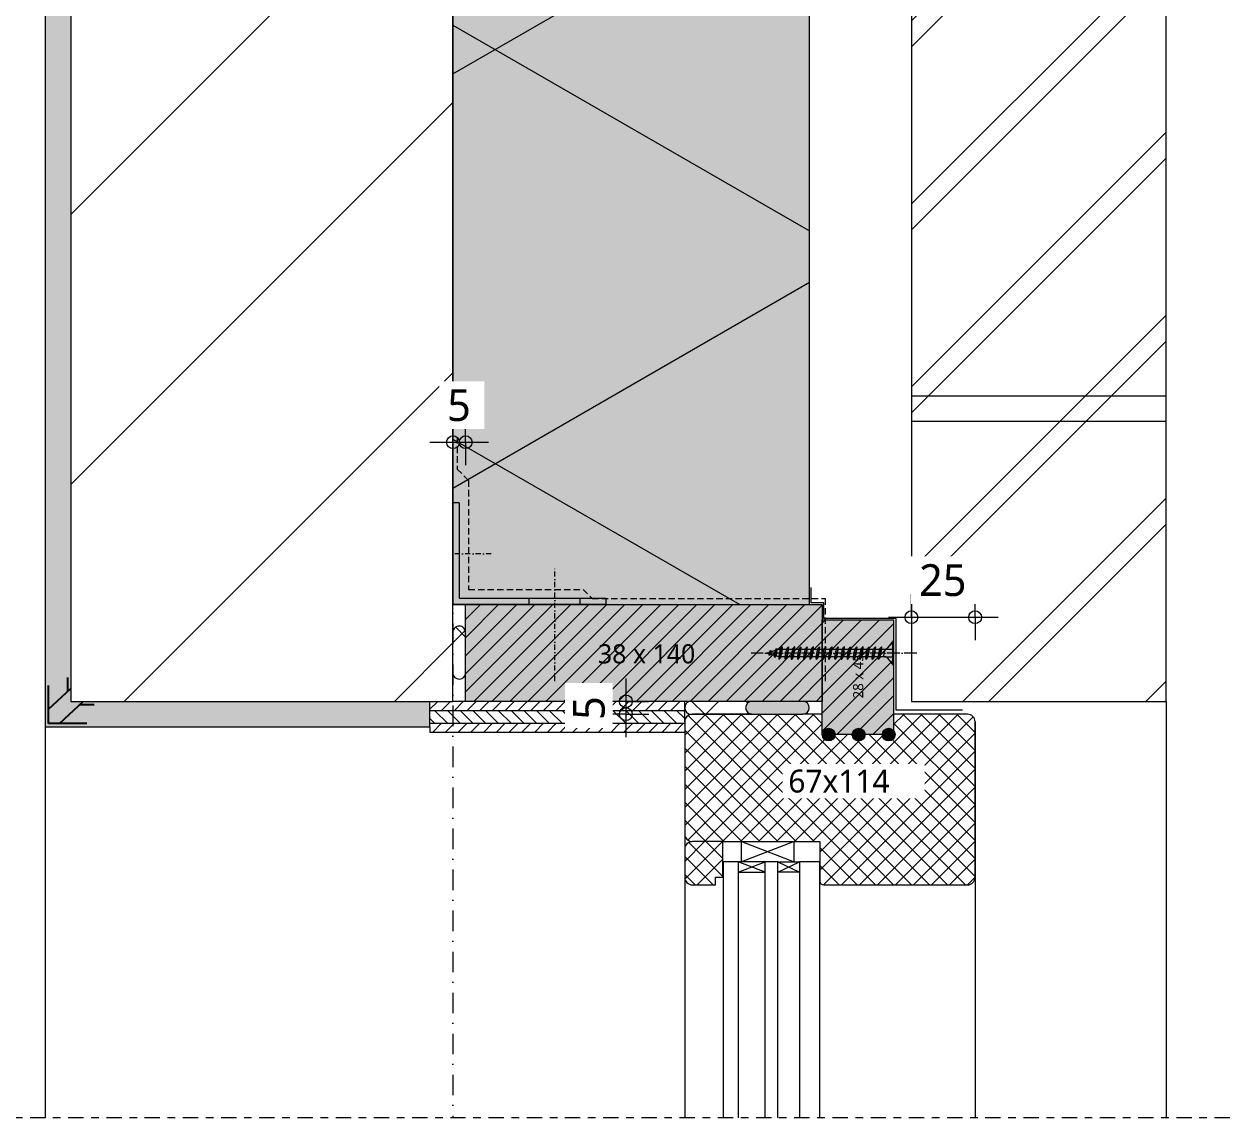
# Model space of a CAD drawing. Header units: millimetres. Extents: x -435 to 27166, y -19117 to 26500.
# Drawn here: x 2490.3 to 2963.7, y 8730.1 to 9159.5 of the extents above; entities that cross this region are included whole.
import ezdxf

# ---------------------------------------------------------------- set-up
doc = ezdxf.new("R2010")
doc.units = ezdxf.units.MM
for name, pattern in [('MV_center', [15, 6, -3, 3, -3]), ('MV_hartlijn_staal', [6.6, 5, -0.8, 0, -0.8]), ('MV_hidden', [3.75, 2.5, -1.25]), ('MV_stramien', [16, 8, -4, 0, -4]), ('Streep-stip _ detail', [4, 2, -1, 0, -1])]:
    doc.linetypes.add(name, pattern=pattern)
for name, color, linetype, lineweight in [('A-ANNO-DIMS', 211, 'Continuous', 13), ('A-ANNO-DIMS-5', 211, 'Continuous', 13), ('A-ANNO-NOTE', 131, 'Continuous', 18), ('A-DETL', 90, 'Continuous', 13), ('A-DETL-GENF', 92, 'Continuous', 18), ('A-DETL-MEDM', 33, 'Continuous', 18), ('G-ANNO-TEXT', 231, 'Continuous', 13)]:
    doc.layers.add(name, color=color, linetype=linetype, lineweight=lineweight)
doc.styles.add('Segoe UI', font='segoeui.ttf', dxfattribs={"height": 7.5})
doc.styles.add('Segoe UI_1', font='segoeui.ttf', dxfattribs={"height": 4})
doc.styles.add('Segoe UI_2', font='segoeui.ttf', dxfattribs={"height": 9})
doc.styles.add('Segoe UI_3', font='segoeui.ttf', dxfattribs={"height": 12.5})
doc.dimstyles.new('2_5_mm', dxfattribs={"dimscale": 304.8, "dimtxt": 13.092049, "dimasz": 0.016404, "dimexe": 0.029528, "dimexo": 0.0625, "dimgap": 0.014764, "dimtad": 1, "dimdec": 0, "dimzin": 0, "dimdsep": 46, "dimtxsty": 'Segoe UI_3', "dimblk1": 'DOTBLANK', "dimblk2": 'DOTBLANK', "dimsah": 1, "dimcen": 0.09, "dimdle": 0.029528, "dimazin": 0, "dimtfac": 1, "dimtdec": 4, "dimtix": 1, "dimtmove": 0, "dimatfit": 3, "dimfxl": 0.029528, "dimfxlon": 1, "dimtvp": 1, "dimtfill": 1, "dimtolj": 1, "dimtzin": 0, "dimarcsym": 2})
pattern_1 = [(45, (0, 0), (-10.606602, 10.606602), []), (135, (0, 0), (-10.606602, -10.606602), [])]
pattern_2 = [(45, (0, 0), (-3.535534, 3.535534), []), (135, (0, 0), (-3.535534, -3.535534), [])]

# ---------------------------------------------------------------- blocks, each defined once
blk = doc.blocks.new('42 isolatie - Type 1-3762235-Details Appartement')
at = {"layer": 'A-DETL-GENF'}
blk.add_hatch(color=256, dxfattribs=at).paths.add_polyline_path([(582.28, 5.8), (582.28, 140.8), (0.28, 140.8), (0.28, 0.8), (582.28, 0.8)])
at = {"layer": 'A-DETL-GENF', "lineweight": 13}
h = blk.add_hatch(dxfattribs=at)
h.set_pattern_fill('FP_8', color=256, style=0, pattern_type=2)
h.set_pattern_definition([(60, (-857.8, 704), (-121.936, 70.4), []), (120, (-857.8, 704), (-121.936, -70.4), [])])
h.paths.add_polyline_path([(582.28, 5.8), (582.28, 140.8), (0.28, 140.8), (0.28, 0.8), (582.28, 0.8)])
at = {"layer": 'A-DETL-GENF'}
for p, q in [((582.28, 140.8), (0.28, 140.8)), ((0.28, 140.8), (0.28, 0.8)), ((582.28, 140.8), (0.28, 140.8)), ((0.28, 140.8), (0.28, 0.8)), ((582.28, 5.8), (582.28, 140.8)), ((582.28, 0.8), (582.28, 5.8)), ((582.28, 0.8), (582.28, 5.8)), ((0.28, 0.8), (140.28, 0.8)), ((140.28, 0.8), (582.28, 0.8))]:
    blk.add_line(p, q, dxfattribs=at)
blk = doc.blocks.new('00 hout_rechthoekig_sls - SLS 38x140-V36-Details Appartement')
at = {"layer": 'A-DETL-GENF', "lineweight": 13}
blk.add_hatch(color=256, dxfattribs=at).paths.add_polyline_path([(133.05, -38), (140, -38), (140, 0), (0, 0), (0, -38), (132.4, -38)])
at = {"layer": 'A-DETL-MEDM', "lineweight": 13}
h = blk.add_hatch(dxfattribs=at)
h.set_pattern_fill('FP_52', color=256, style=0, pattern_type=2)
h.set_pattern_definition([(45, (-2663.657, -8931.569), (-3.535534, 3.535534), [])])
h.paths.add_polyline_path([(133.05, -38), (140, -38), (140, 0), (0, 0), (0, -38), (132.4, -38)])
at = {"layer": 'A-DETL-MEDM'}
for p, q in [((0, 0), (140, 0)), ((0, -38), (0, 0)), ((140, 0), (140, -6)), ((140, 0), (140, -6)), ((140, 0), (140, -6)), ((140, -6), (140, -38)), ((140, -6), (140, -38)), ((140, -6), (140, -38)), ((112.4, -38), (0, -38)), ((112.4, -38), (0, -38)), ((132.4, -38), (112.4, -38)), ((132.4, -38), (112.4, -38)), ((140, -38), (132.4, -38)), ((140, -38), (132.4, -38))]:
    blk.add_line(p, q, dxfattribs=at)
blk = doc.blocks.new('00 hout_rechthoekig_sls - Vuren 28x45-V37-Details Appartement')
at = {"layer": 'A-DETL-GENF', "lineweight": 13}
blk.add_hatch(color=256, dxfattribs=at).paths.add_polyline_path([(0, -23.57), (0.65, -23.66), (1.25, -23.91), (1.77, -24.31), (2.17, -24.82), (2.41, -25.43), (2.5, -26.07), (2.41, -26.72), (2.17, -27.32), (1.77, -27.84), (1.56, -28), (45, -28), (45, 0), (0, 0), (0.65, -0.09), (1.25, -0.33), (1.77, -0.73), (2.17, -1.25), (2.41, -1.85), (2.5, -2.5), (2.41, -3.15), (2.17, -3.75), (1.77, -4.27), (1.25, -4.67), (0.65, -4.91), (0, -5), (0, -11.79), (0.65, -11.87), (1.25, -12.12), (1.77, -12.52), (2.17, -13.04), (2.41, -13.64), (2.5, -14.29), (2.41, -14.93), (2.17, -15.54), (1.77, -16.05), (1.25, -16.45), (0.65, -16.7), (0, -16.79)])
at = {"layer": 'A-DETL-MEDM', "lineweight": 13}
h = blk.add_hatch(dxfattribs=at)
h.set_pattern_fill('FP_53', color=256, style=0, pattern_type=2)
h.set_pattern_definition([(315, (-8880.569, 2803.657), (3.535534, 3.535534), [])])
h.paths.add_polyline_path([(0, -23.57), (0.65, -23.66), (1.25, -23.91), (1.77, -24.31), (2.17, -24.82), (2.41, -25.43), (2.5, -26.07), (2.41, -26.72), (2.17, -27.32), (1.77, -27.84), (1.56, -28), (45, -28), (45, 0), (0, 0), (0.65, -0.09), (1.25, -0.33), (1.77, -0.73), (2.17, -1.25), (2.41, -1.85), (2.5, -2.5), (2.41, -3.15), (2.17, -3.75), (1.77, -4.27), (1.25, -4.67), (0.65, -4.91), (0, -5), (0, -11.79), (0.65, -11.87), (1.25, -12.12), (1.77, -12.52), (2.17, -13.04), (2.41, -13.64), (2.5, -14.29), (2.41, -14.93), (2.17, -15.54), (1.77, -16.05), (1.25, -16.45), (0.65, -16.7), (0, -16.79)])
at = {"layer": 'A-DETL-MEDM'}
for p, q in [((0, 0), (8, 0)), ((8, 0), (45, 0)), ((45, 0), (45, -28)), ((45, 0), (45, -28)), ((45, 0), (45, -28)), ((0, -11.79), (0, -5)), ((0, -23.57), (0, -16.79)), ((8, -28), (1.56, -28)), ((8, -28), (1.56, -28)), ((45, -28), (8, -28)), ((45, -28), (8, -28))]:
    blk.add_line(p, q, dxfattribs=at)
blk = doc.blocks.new('28 schroeven 2D - Verzonken schroef 5_0x50mm-4442475-Details Appartement')
at = {"layer": 'A-DETL-GENF', "linetype": 'MV_hartlijn_staal', "lineweight": 13}
blk.add_line((0, -9.1), (0, 55.9), dxfattribs=at)
at = {"layer": 'A-DETL-GENF', "lineweight": 5}
for p, q in [((-1.5, 45), (0, 50)), ((-1.02, 48.71), (-0.27, 48.07)), ((1.02, 48.23), (-1.02, 48.71)), ((0, 50), (1.5, 45)), ((0.27, 48.87), (1.02, 48.23)), ((-2.5, 44.89), (-1.75, 44.25)), ((2.5, 43.73), (-2.5, 44.89)), ((-1.76, 46.66), (-1.01, 46.02)), ((1.76, 45.84), (-1.76, 46.66)), ((-1.5, 3.55), (-1.5, 45)), ((1.01, 46.48), (1.76, 45.84)), ((1.5, 45), (1.5, 3.55)), ((1.75, 44.37), (2.5, 43.73)), ((-2.5, 42.46), (-1.75, 41.82)), ((2.5, 41.29), (-2.5, 42.46)), ((-2.5, 40.02), (-1.75, 39.38)), ((2.5, 38.86), (-2.5, 40.02)), ((1.75, 41.93), (2.5, 41.29)), ((1.75, 39.5), (2.5, 38.86)), ((-2.5, 37.58), (-1.75, 36.94)), ((2.5, 36.42), (-2.5, 37.58)), ((-2.5, 35.15), (-1.75, 34.51)), ((2.5, 33.98), (-2.5, 35.15)), ((1.75, 37.06), (2.5, 36.42)), ((1.75, 34.62), (2.5, 33.98)), ((-2.5, 32.71), (-1.75, 32.07)), ((2.5, 31.54), (-2.5, 32.71)), ((-2.5, 30.27), (-1.75, 29.63)), ((2.5, 29.11), (-2.5, 30.27)), ((1.75, 32.18), (2.5, 31.54)), ((1.75, 29.75), (2.5, 29.11)), ((-2.5, 27.83), (-1.75, 27.19)), ((2.5, 26.67), (-2.5, 27.83)), ((-2.5, 25.4), (-1.75, 24.76)), ((2.5, 24.23), (-2.5, 25.4)), ((1.75, 27.31), (2.5, 26.67)), ((1.75, 24.87), (2.5, 24.23)), ((-2.5, 22.96), (-1.75, 22.32)), ((2.5, 21.8), (-2.5, 22.96)), ((-2.5, 20.52), (-1.75, 19.88)), ((2.5, 19.36), (-2.5, 20.52)), ((1.75, 22.44), (2.5, 21.8)), ((1.75, 20), (2.5, 19.36)), ((-2.5, 18.09), (-1.75, 17.45)), ((2.5, 16.92), (-2.5, 18.09)), ((-2.5, 15.65), (-1.75, 15.01)), ((2.5, 14.48), (-2.5, 15.65)), ((1.75, 17.56), (2.5, 16.92)), ((1.75, 15.12), (2.5, 14.48)), ((-2.5, 13.21), (-1.75, 12.57)), ((2.5, 12.05), (-2.5, 13.21)), ((-2.5, 10.77), (-1.75, 10.13)), ((2.5, 9.61), (-2.5, 10.77)), ((1.75, 12.69), (2.5, 12.05)), ((1.75, 10.25), (2.5, 9.61)), ((-2.5, 8.34), (-1.75, 7.7)), ((2.5, 7.17), (-2.5, 8.34)), ((-2.5, 5.9), (-1.75, 5.26)), ((2.5, 4.74), (-2.5, 5.9)), ((1.75, 7.81), (2.5, 7.17)), ((1.75, 5.38), (2.5, 4.74)), ((-2.04, 2.4), (-4.9, 0)), ((-4.9, 0), (4.9, 0)), ((-4.54, 0.3), (4.54, 0.3)), ((-1.5, 4), (1.53, 3.26)), ((4.9, 0), (2.04, 2.4))]:
    blk.add_line(p, q, dxfattribs=at)
at = {"layer": 'A-DETL-GENF'}
for p, q in [((-1.5, 3.55), (-1.5, 0)), ((1.5, 3.55), (1.5, 0))]:
    blk.add_line(p, q, dxfattribs=at)
at = {"layer": 'A-DETL-GENF', "lineweight": 5}
for centre, start, end in [((-3, 3.55), 310, 0), ((3, 3.55), 180, 230)]:
    blk.add_arc(centre, 1.5, start, end, dxfattribs=at)
for points in [[(-1.02, 48.71), (-0.85, 48.85), (0.27, 48.87)], [(-0.27, 48.07), (0.96, 48.13), (1.02, 48.23)], [(-2.5, 44.89), (-1.83, 45.19), (1.75, 44.37)], [(-1.76, 46.66), (-1.34, 46.87), (1.01, 46.48)], [(-1.75, 44.25), (2.23, 43.45), (2.5, 43.73)], [(-1.01, 46.02), (1.59, 45.65), (1.76, 45.84)], [(-2.5, 42.46), (-1.83, 42.75), (1.75, 41.93)], [(-2.5, 40.02), (-1.83, 40.31), (1.75, 39.5)], [(-1.75, 41.82), (2.23, 41.02), (2.5, 41.29)], [(-1.75, 39.38), (2.23, 38.58), (2.5, 38.86)], [(-2.5, 37.58), (-1.83, 37.88), (1.75, 37.06)], [(-2.5, 35.15), (-1.83, 35.44), (1.75, 34.62)], [(-1.75, 36.94), (2.23, 36.14), (2.5, 36.42)], [(-1.75, 34.51), (2.23, 33.7), (2.5, 33.98)], [(-2.5, 32.71), (-1.83, 33), (1.75, 32.18)], [(-2.5, 30.27), (-1.83, 30.56), (1.75, 29.75)], [(-1.75, 32.07), (2.23, 31.27), (2.5, 31.54)], [(-1.75, 29.63), (2.23, 28.83), (2.5, 29.11)], [(-2.5, 27.83), (-1.83, 28.13), (1.75, 27.31)], [(-2.5, 25.4), (-1.83, 25.69), (1.75, 24.87)], [(-1.75, 27.19), (2.23, 26.39), (2.5, 26.67)], [(-1.75, 24.76), (2.23, 23.96), (2.5, 24.23)], [(-2.5, 22.96), (-1.83, 23.25), (1.75, 22.44)], [(-2.5, 20.52), (-1.83, 20.82), (1.75, 20)], [(-1.75, 22.32), (2.23, 21.52), (2.5, 21.8)], [(-1.75, 19.88), (2.23, 19.08), (2.5, 19.36)], [(-2.5, 18.09), (-1.83, 18.38), (1.75, 17.56)], [(-2.5, 15.65), (-1.83, 15.94), (1.75, 15.12)], [(-1.75, 17.45), (2.23, 16.64), (2.5, 16.92)], [(-1.75, 15.01), (2.23, 14.21), (2.5, 14.48)], [(-2.5, 13.21), (-1.83, 13.5), (1.75, 12.69)], [(-2.5, 10.77), (-1.83, 11.07), (1.75, 10.25)], [(-1.75, 12.57), (2.23, 11.77), (2.5, 12.05)], [(-1.75, 10.13), (2.23, 9.33), (2.5, 9.61)], [(-2.5, 8.34), (-1.83, 8.63), (1.75, 7.81)], [(-2.5, 5.9), (-1.83, 6.19), (1.75, 5.38)], [(-1.75, 7.7), (2.23, 6.9), (2.5, 7.17)], [(-1.75, 5.26), (2.23, 4.46), (2.5, 4.74)]]:
    blk.add_open_spline(points, degree=2, dxfattribs=at)
blk = doc.blocks.new('30_L-anker - 60x40-V38-Details Appartement')
at = {"layer": 'A-DETL-GENF'}
for p, q in [((0, -60), (0, 0)), ((40, -2.5), (2.5, -2.5)), ((2.5, -2.5), (2.5, -60)), ((40, -2.5), (40, 0)), ((0, -30), (2.5, -30)), ((0, -50), (2.5, -50)), ((2.5, -60), (0, -60))]:
    blk.add_line(p, q, dxfattribs=at)
at = {"layer": 'A-DETL-GENF', "linetype": 'Streep-stip _ detail', "lineweight": 13}
for p, q in [((20, -15), (20, 0)), ((-30, -40), (15, -40))]:
    blk.add_line(p, q, dxfattribs=at)
blk = doc.blocks.new('Repeating Detail - 00 g lijmbolletje s e-349024-Details Appartement')
at = {"layer": 'A-DETL-GENF'}
for points in [[(-26.07, 0), (-25.99, -0.65), (-25.74, -1.25), (-25.34, -1.77), (-24.82, -2.17), (-24.22, -2.41), (-23.57, -2.5), (-22.93, -2.41), (-22.32, -2.17), (-21.81, -1.77), (-21.41, -1.25), (-21.16, -0.65), (-21.07, 0), (-21.16, 0.65), (-21.41, 1.25), (-21.81, 1.77), (-22.32, 2.17), (-22.93, 2.41), (-23.57, 2.5), (-24.22, 2.41), (-24.82, 2.17), (-25.34, 1.77), (-25.74, 1.25), (-25.99, 0.65)], [(-14.29, 0), (-14.2, -0.65), (-13.95, -1.25), (-13.55, -1.77), (-13.04, -2.17), (-12.43, -2.41), (-11.79, -2.5), (-11.14, -2.41), (-10.54, -2.17), (-10.02, -1.77), (-9.62, -1.25), (-9.37, -0.65), (-9.29, 0), (-9.37, 0.65), (-9.62, 1.25), (-10.02, 1.77), (-10.54, 2.17), (-11.14, 2.41), (-11.79, 2.5), (-12.43, 2.41), (-13.04, 2.17), (-13.55, 1.77), (-13.95, 1.25), (-14.2, 0.65)], [(-2.5, 0), (-2.41, -0.65), (-2.17, -1.25), (-1.77, -1.77), (-1.25, -2.17), (-0.65, -2.41), (0, -2.5), (0.65, -2.41), (1.25, -2.17), (1.77, -1.77), (2.17, -1.25), (2.41, -0.65), (2.5, 0), (2.41, 0.65), (2.17, 1.25), (1.77, 1.77), (1.25, 2.17), (0.65, 2.41), (0, 2.5), (-0.65, 2.41), (-1.25, 2.17), (-1.77, 1.77), (-2.17, 1.25), (-2.41, 0.65)]]:
    blk.add_hatch(color=256, dxfattribs=at).paths.add_polyline_path(points)
for centre, start, end in [((-23.57, 0), 360, 180), ((-23.57, 0), 180, 360), ((-11.79, 0), 360, 180), ((-11.79, 0), 180, 360), ((0, 0), 360, 180), ((0, 0), 180, 360)]:
    blk.add_arc(centre, 2.5, start, end, dxfattribs=at)
blk = doc.blocks.new('31 driedubbel_glas - HR___-V39-Details Appartement')
at = {"layer": 'A-DETL-GENF', "lineweight": 13}
for p, q in [((210, 0), (109.5, 0)), ((210, -21.5), (210, 0)), ((210, -6), (109.5, -6)), ((206, -6), (206, -16.5)), ((206, -16.5), (210, -6)), ((206, -6), (210, -16.5)), ((109.5, -16.5), (210, -16.5)), ((109.5, -21.5), (210, -21.5)), ((210, -21.5), (206, -30)), ((206, -21.5), (210, -30)), ((206, -30), (206, -21.5)), ((210, -21.5), (210, -30)), ((210, -30), (109.5, -30)), ((210, -30), (206, -30)), ((210, -38), (210, -30)), ((109.5, -38), (210, -38))]:
    blk.add_line(p, q, dxfattribs=at)
blk = doc.blocks.new('NLRS_00_DI_maskeer - Type 1-4234955-Details Appartement')
at = {"layer": 'A-DETL-GENF', "linetype": 'MV_center'}
blk.add_line((-100, 0), (455, 0), dxfattribs=at)
blk = doc.blocks.new('DIMBLOCK178-Details Appartement')
at = {"layer": 'A-ANNO-DIMS-5'}
for p, q in [((2658.66, 8995.36), (2658.66, 9004.36)), ((2663.66, 8995.36), (2663.66, 9004.36)), ((2649.66, 8995.36), (2672.66, 8995.36)), ((2658.66, 8995.36), (2658.66, 8986.36)), ((2663.66, 8995.36), (2663.66, 8986.36))]:
    blk.add_line(p, q, dxfattribs=at)
for centre in [(2658.66, 8995.36), (2663.66, 8995.36)]:
    blk.add_circle(centre, 2.5, dxfattribs=at)
at = {"layer": 'A-ANNO-DIMS-5', "color": 0, "insert": (2656.4, 9016.17), "char_height": 12.5, "width": 11.4258, "attachment_point": 1, "line_spacing_factor": 1.142579, "style": 'Segoe UI_3', "bg_fill": 3, "box_fill_scale": 1.25, "bg_fill_color": 9, "bg_fill_true_color": 13158600, "bg_fill_transparency": 0}
blk.add_mtext('5', dxfattribs=at)
blk = doc.blocks.new('_DotBlank')
at = {"color": 0, "linetype": 'ByBlock', "lineweight": -2}
blk.add_line((-0.5, 0), (-1, 0), dxfattribs=at)
blk.add_circle((0, 0), 0.5, dxfattribs=at)
blk = doc.blocks.new('DIMBLOCK179-Details Appartement')
at = {"layer": 'A-ANNO-DIMS-5'}
for p, q in [((2726.55, 8902.57), (2726.55, 8879.57)), ((2726.55, 8893.57), (2717.55, 8893.57)), ((2726.55, 8893.57), (2735.55, 8893.57)), ((2726.55, 8888.57), (2717.55, 8888.57)), ((2726.55, 8888.57), (2735.55, 8888.57))]:
    blk.add_line(p, q, dxfattribs=at)
for centre in [(2726.55, 8893.57), (2726.55, 8888.57)]:
    blk.add_circle(centre, 2.5, dxfattribs=at)
at = {"layer": 'A-ANNO-DIMS-5', "color": 0, "insert": (2705.74, 8886.31), "char_height": 12.5, "width": 11.4258, "attachment_point": 1, "rotation": 90, "line_spacing_factor": 1.142579, "style": 'Segoe UI_3', "bg_fill": 3, "box_fill_scale": 1.25, "bg_fill_color": 9, "bg_fill_true_color": 13158600, "bg_fill_transparency": 0}
blk.add_mtext('5', dxfattribs=at)
blk = doc.blocks.new('DIMBLOCK180-Details Appartement')
at = {"layer": 'A-ANNO-DIMS-5'}
for p, q in [((2838.66, 8926.65), (2838.66, 8935.65)), ((2863.66, 8926.65), (2863.66, 8935.65)), ((2829.66, 8926.65), (2872.66, 8926.65)), ((2838.66, 8926.65), (2838.66, 8917.65)), ((2863.66, 8926.65), (2863.66, 8917.65))]:
    blk.add_line(p, q, dxfattribs=at)
for centre in [(2838.66, 8926.65), (2863.66, 8926.65)]:
    blk.add_circle(centre, 2.5, dxfattribs=at)
at = {"layer": 'A-ANNO-DIMS-5', "color": 0, "insert": (2841.64, 8947.45), "char_height": 12.5, "width": 22.8516, "attachment_point": 1, "line_spacing_factor": 1.142579, "style": 'Segoe UI_3', "bg_fill": 3, "box_fill_scale": 1.25, "bg_fill_color": 9, "bg_fill_true_color": 13158600, "bg_fill_transparency": 0}
blk.add_mtext('25', dxfattribs=at)

msp = doc.modelspace()

# ---------------------------------------------------------------- hatches: boundary and pattern name
at = {"layer": 'A-DETL-GENF', "lineweight": 13}
h = msp.add_hatch(dxfattribs=at)
h.set_pattern_fill('FP_10', color=57, style=0, pattern_type=2)
h.set_pattern_definition([(45, (0, 0), (-35.92102, 35.92102), []), (45, (10.16, 0), (-35.92102, 35.92102), [])])
h.paths.add_polyline_path([(2938.66, 8893.57), (2938.66, 9983.57), (2508.66, 9983.57), (2508.66, 9553.57), (2608.66, 9553.57), (2608.66, 9883.57), (2838.66, 9883.57), (2838.66, 8893.57), (2929.23, 8893.57)])
h = msp.add_hatch(dxfattribs=at)
h.set_pattern_fill('FP_9', color=57, style=0, pattern_type=2)
h.set_pattern_definition([(45, (0, 0), (-53.033, 53.033), [])])
h.paths.add_polyline_path([(2658.66, 8893.57), (2658.66, 9373.57), (2508.66, 9373.57), (2508.66, 8893.57)])
h = msp.add_hatch(dxfattribs=at)
h.set_pattern_fill('FP_17', color=254, style=0, pattern_type=2)
h.set_pattern_definition([(0, (0, 0), (20.32, 5.08), [1.676, -13.564, 1.676, -13.564, -81.28]), (0, (0, 0), (20.32, 5.08), [-30.48, 1.676, -28.804, 1.676, -13.564, -35.56]), (0, (0, 0), (20.32, 5.08), [-76.2, 1.676, -8.484, 1.676, -23.724]), (120, (7.62, 2.54), (-14.559409, 15.0576362), [1.676, -13.564, 1.676, -13.564, -81.28]), (120, (7.62, 2.54), (-14.559409, 15.0576362), [-30.48, 1.676, -28.804, 1.676, -13.564, -35.56]), (120, (7.62, 2.54), (-14.559409, 15.0576362), [-76.2, 1.676, -8.484, 1.676, -23.724]), (240, (10.16, 12.7), (-5.760591, -20.1376362), [1.676, -13.564, 1.676, -13.564, -81.28]), (240, (10.16, 12.7), (-5.760591, -20.1376362), [-30.48, 1.676, -28.804, 1.676, -13.564, -35.56]), (240, (10.16, 12.7), (-5.760591, -20.1376362), [-76.2, 1.676, -8.484, 1.676, -23.724])])
h.paths.add_polyline_path([(2498.66, 8883.57), (2649.66, 8883.57), (2649.66, 8893.57), (2508.66, 8893.57), (2508.66, 9364.57), (2498.66, 9364.57), (2498.66, 8893.57)])
h = msp.add_hatch(dxfattribs=at)
h.set_pattern_fill('FP_21', color=251, style=0, pattern_type=2)
h.set_pattern_definition(pattern_1)
h.paths.add_polyline_path([(2661.16, 8902.37), (2661.73, 8902.43), (2662.27, 8902.63), (2662.75, 8902.94), (2663.15, 8903.36), (2663.44, 8903.86), (2663.62, 8904.41), (2663.66, 8904.98), (2663.62, 8921.09), (2663.44, 8921.64), (2663.15, 8922.14), (2662.75, 8922.56), (2662.27, 8922.87), (2661.73, 8923.07), (2661.16, 8923.13), (2660.59, 8923.07), (2660.04, 8922.87), (2659.56, 8922.56), (2659.16, 8922.14), (2658.87, 8921.64), (2658.7, 8921.09), (2658.66, 8920.52), (2658.7, 8904.41), (2658.87, 8903.86), (2659.16, 8903.36), (2659.56, 8902.94), (2660.04, 8902.63), (2660.59, 8902.43)])
h = msp.add_hatch(dxfattribs=at)
h.set_pattern_fill('FP_11', color=254, style=0, pattern_type=2)
h.set_pattern_definition([(0, (0, 0), (0, 5), [50, 0]), (45, (0, 0), (5.0006592, 0), [7.071, -7.071]), (315, (0, 0), (5.0006592, 0), [7.071, -7.071])])
h.paths.add_polyline_path([(2649.66, 8881.57), (2749.66, 8881.57), (2749.66, 8893.57), (2649.66, 8893.57), (2649.66, 8883.57)])
h = msp.add_hatch(dxfattribs=at)
h.set_pattern_fill('FP_21', color=251, style=0, pattern_type=2)
h.set_pattern_definition(pattern_1)
h.paths.add_polyline_path([(2752.66, 8888.57), (2752.66, 8888.57), (2776.06, 8888.57), (2775.41, 8888.65), (2774.81, 8888.9), (2774.29, 8889.3), (2773.89, 8889.82), (2773.64, 8890.42), (2773.56, 8891.07), (2773.64, 8891.72), (2773.89, 8892.32), (2774.29, 8892.84), (2774.81, 8893.23), (2775.41, 8893.48), (2776.06, 8893.57), (2752.16, 8893.57), (2751.51, 8893.48), (2750.91, 8893.23), (2750.39, 8892.84), (2749.99, 8892.32), (2749.74, 8891.72), (2749.66, 8891.07), (2749.74, 8890.42), (2749.99, 8889.82), (2750.39, 8889.3), (2750.91, 8888.9), (2751.51, 8888.65), (2752.16, 8888.57)])
at = {"layer": 'A-DETL-GENF'}
msp.add_hatch(color=7, dxfattribs=at).paths.add_polyline_path([(2796.06, 8888.57), (2796.7, 8888.65), (2797.31, 8888.9), (2797.83, 8889.3), (2798.22, 8889.82), (2798.47, 8890.42), (2798.56, 8891.07), (2798.47, 8891.72), (2798.22, 8892.32), (2797.83, 8892.84), (2797.31, 8893.23), (2796.7, 8893.48), (2796.06, 8893.57), (2776.06, 8893.57), (2775.41, 8893.48), (2774.81, 8893.23), (2774.29, 8892.84), (2773.89, 8892.32), (2773.64, 8891.72), (2773.56, 8891.07), (2773.64, 8890.42), (2773.89, 8889.82), (2774.29, 8889.3), (2774.81, 8888.9), (2775.41, 8888.65), (2776.06, 8888.57)])
at = {"layer": 'A-DETL-GENF', "lineweight": 13}
h = msp.add_hatch(dxfattribs=at)
h.set_pattern_fill('FP_20', color=250, style=0, pattern_type=2)
h.set_pattern_definition(pattern_2)
h.paths.add_polyline_path([(2804.2, 8821.57), (2860.66, 8821.57), (2861.43, 8821.67), (2862.16, 8821.97), (2862.78, 8822.45), (2863.26, 8823.07), (2863.56, 8823.79), (2863.66, 8824.57), (2863.66, 8885.57), (2863.56, 8886.35), (2863.26, 8887.07), (2862.78, 8887.69), (2862.16, 8888.17), (2861.43, 8888.47), (2860.66, 8888.57), (2831.66, 8888.57), (2831.66, 8882.13), (2831.9, 8881.82), (2832.15, 8881.22), (2832.23, 8880.57), (2832.07, 8879.73), (2831.9, 8879.32), (2831.5, 8878.8), (2830.98, 8878.4), (2830.38, 8878.15), (2829.73, 8878.07), (2829.08, 8878.15), (2828.48, 8878.4), (2827.96, 8878.8), (2827.57, 8879.32), (2827.32, 8879.92), (2827.23, 8880.57), (2820.44, 8880.57), (2820.36, 8879.92), (2820.11, 8879.32), (2819.71, 8878.8), (2819.19, 8878.4), (2818.59, 8878.15), (2817.94, 8878.07), (2817.3, 8878.15), (2816.69, 8878.4), (2816.18, 8878.8), (2815.78, 8879.32), (2815.53, 8879.92), (2815.44, 8880.57), (2808.66, 8880.57), (2808.57, 8879.92), (2808.32, 8879.32), (2807.92, 8878.8), (2807.41, 8878.4), (2806.8, 8878.15), (2806.16, 8878.07), (2805.51, 8878.15), (2804.91, 8878.4), (2804.39, 8878.8), (2803.99, 8879.32), (2803.74, 8879.92), (2803.66, 8880.57), (2803.66, 8888.57), (2752.66, 8888.57), (2751.88, 8888.47), (2751.16, 8888.17), (2750.54, 8887.69), (2750.06, 8887.07), (2749.76, 8886.35), (2749.66, 8885.57), (2749.66, 8841.57), (2749.76, 8840.8), (2750.05, 8840.08), (2750.52, 8839.46), (2751.13, 8838.98), (2751.85, 8838.68), (2752.66, 8838.57), (2802.7, 8838.57), (2802.75, 8822.68), (2802.9, 8822.32), (2803.14, 8822.01), (2803.45, 8821.77), (2803.81, 8821.62)])
h = msp.add_hatch(dxfattribs=at)
h.set_pattern_fill('FP_20', color=250, style=0, pattern_type=2)
h.set_pattern_definition(pattern_2)
h.paths.add_polyline_path([(2761.7, 8821.57), (2761.7, 8824.57), (2764.66, 8824.57), (2764.66, 8838.57), (2752.66, 8838.57), (2751.88, 8838.47), (2751.16, 8838.17), (2750.54, 8837.69), (2750.06, 8837.07), (2749.76, 8836.35), (2749.66, 8835.57), (2749.66, 8824.57), (2749.76, 8823.79), (2750.06, 8823.07), (2750.54, 8822.45), (2751.16, 8821.97), (2751.88, 8821.67), (2752.66, 8821.57)])

# ---------------------------------------------------------------- linework, layer by layer
at = {"layer": 'A-DETL', "linetype": 'MV_stramien', "lineweight": 18}
msp.add_line((2658.66, 10212.13), (2658.66, 8730.07), dxfattribs=at)
at = {"layer": 'A-DETL', "lineweight": 18}
for p, q in [((2938.66, 8893.57), (2938.66, 9983.57)), ((2838.66, 9883.57), (2838.66, 8893.57)), ((2508.66, 9373.57), (2508.66, 8893.57)), ((2658.66, 8893.57), (2658.66, 9373.57)), ((2498.66, 9364.57), (2498.66, 8883.57)), ((2838.66, 9013.57), (2938.66, 9013.57)), ((2838.66, 9003.57), (2938.66, 9003.57)), ((2799.35, 8932.29), (2799.35, 8938.3)), ((2804.32, 8932.29), (2799.35, 8932.29)), ((2804.32, 8926.14), (2804.32, 8932.29)), ((2832.67, 8926.14), (2804.32, 8926.14)), ((2832.67, 8890.09), (2832.67, 8926.14)), ((2508.66, 8893.57), (2658.66, 8893.57)), ((2649.66, 8883.57), (2649.66, 8893.57)), ((2776.06, 8893.57), (2752.16, 8893.57)), ((2796.06, 8893.57), (2776.06, 8893.57)), ((2858.66, 8890.09), (2832.67, 8890.09)), ((2838.66, 8893.57), (2938.66, 8893.57)), ((2752.16, 8888.57), (2776.06, 8888.57)), ((2776.06, 8888.57), (2796.06, 8888.57)), ((2498.66, 8883.57), (2649.66, 8883.57)), ((2649.66, 8883.57), (2649.66, 8881.57)), ((2771.91, 8830.57), (2771.91, 8838.57)), ((2792.66, 8838.57), (2771.91, 8830.57)), ((2771.91, 8838.57), (2792.66, 8830.57)), ((2792.66, 8830.57), (2792.66, 8838.57)), ((2761.7, 8821.57), (2761.7, 8824.57)), ((2761.7, 8824.57), (2764.66, 8824.57))]:
    msp.add_line(p, q, dxfattribs=at)
at = {"layer": 'A-DETL', "linetype": 'MV_hidden', "lineweight": 18}
for p, q in [((2660.36, 8997.31), (2660.36, 8984.77)), ((2660.36, 8984.77), (2664.78, 8980.35)), ((2664.78, 8980.35), (2664.78, 8937.54)), ((2664.78, 8937.54), (2709.78, 8937.54)), ((2709.78, 8937.54), (2713.31, 8934)), ((2713.31, 8934), (2804.75, 8934)), ((2804.75, 8934), (2804.75, 8901.19))]:
    msp.add_line(p, q, dxfattribs=at)
at = {"layer": 'A-DETL', "lineweight": 25}
for p, q in [((2499.94, 8884.85), (2499.94, 8899.85)), ((2499.94, 8890.49), (2508.66, 8898.62)), ((2507.49, 8897.53), (2507.49, 8903.03)), ((2504.27, 8884.85), (2513.67, 8893.62)), ((2512.39, 8892.42), (2517.87, 8892.42)), ((2514.94, 8884.85), (2499.94, 8884.85))]:
    msp.add_line(p, q, dxfattribs=at)
at = {"layer": 'A-DETL'}
for p, q in [((2663.66, 8893.57), (2658.66, 8893.57)), ((2749.66, 8885.57), (2749.66, 8893.57)), ((2938.66, 8893.57), (2938.66, 8730.07)), ((2749.66, 8885.57), (2749.66, 8841.57)), ((2749.66, 8885.57), (2749.66, 8835.57)), ((2776.06, 8888.57), (2752.66, 8888.57)), ((2803.66, 8888.57), (2796.06, 8888.57)), ((2803.66, 8880.57), (2803.66, 8888.57)), ((2860.66, 8888.57), (2831.66, 8888.57)), ((2831.66, 8888.57), (2831.66, 8882.13)), ((2863.66, 8824.57), (2863.66, 8885.57)), ((2863.66, 8885.57), (2863.66, 8730.07)), ((2498.66, 8883.57), (2498.66, 8730.07)), ((2649.66, 8881.57), (2749.66, 8881.57)), ((2815.44, 8880.57), (2808.66, 8880.57)), ((2827.23, 8880.57), (2820.44, 8880.57)), ((2764.66, 8838.57), (2752.66, 8838.57)), ((2764.66, 8838.57), (2802.7, 8838.57)), ((2764.66, 8824.57), (2764.66, 8838.57)), ((2802.7, 8838.57), (2802.7, 8823.07)), ((2749.66, 8835.57), (2749.66, 8824.57)), ((2749.66, 8824.57), (2749.66, 8730.07)), ((2752.66, 8821.57), (2761.7, 8821.57)), ((2804.2, 8821.57), (2860.66, 8821.57))]:
    msp.add_line(p, q, dxfattribs=at)
for centre, radius, start, end in [((2661.16, 8920.63), 2.51, 90.0974, 182.442), ((2661.15, 8920.63), 2.51, 357.6994, 89.9026), ((2661.16, 8904.87), 2.51, 177.558, 269.9026), ((2661.15, 8904.87), 2.51, 270.0974, 2.3006), ((2752.66, 8885.57), 3, 90, 180), ((2860.66, 8885.57), 3, 0, 90), ((2752.66, 8841.57), 3, 180, 269.2488), ((2752.66, 8835.57), 3, 90, 180), ((2752.66, 8824.57), 3, 180, 270), ((2804.2, 8823.07), 1.5, 180, 270), ((2860.66, 8824.57), 3, 270, 360)]:
    msp.add_arc(centre, radius, start, end, dxfattribs=at)
at = {"layer": 'A-DETL', "lineweight": 18}
for centre, start, end in [((2752.16, 8891.07), 90, 270), ((2776.06, 8891.07), 90, 270), ((2776.06, 8891.07), 90, 270), ((2796.06, 8891.07), 270, 90)]:
    msp.add_arc(centre, 2.5, start, end, dxfattribs=at)

# ---------------------------------------------------------------- block references
at = {"layer": 'A-DETL-GENF'}
for name, p, rotation in [('42 isolatie - Type 1-3762235-Details Appartement', (2657.86, 9513.85), 269.9999559843502), ('30_L-anker - 60x40-V38-Details Appartement', (2658.66, 8931.57), 89.99999999999609), ('28 schroeven 2D - Verzonken schroef 5_0x50mm-4442475-Details Appartement', (2831.66, 8912.57), 90.00000000000063)]:
    msp.add_blockref(name, p, dxfattribs=dict(at, rotation=rotation))
at = {"layer": 'A-DETL-GENF', "extrusion": (0, 0, -1)}
msp.add_blockref('Repeating Detail - 00 g lijmbolletje s e-349024-Details Appartement', (-2806.16, 8880.57), dxfattribs=at)
at = {"layer": 'A-DETL-GENF', "lineweight": 13, "rotation": 90}
msp.add_blockref('31 driedubbel_glas - HR___-V39-Details Appartement', (2764.7, 8620.57), dxfattribs=at)
at = {"layer": 'A-DETL-GENF', "linetype": 'MV_center', "rotation": 180}
msp.add_blockref('NLRS_00_DI_maskeer - Type 1-4234955-Details Appartement', (2863.66, 8730.07), dxfattribs=at)
at = {"layer": 'A-DETL-MEDM', "lineweight": 13}
msp.add_blockref('00 hout_rechthoekig_sls - SLS 38x140-V36-Details Appartement', (2663.66, 8931.57), dxfattribs=at)
at = {"layer": 'A-DETL-MEDM', "lineweight": 13, "rotation": 89.9999999999933}
msp.add_blockref('00 hout_rechthoekig_sls - Vuren 28x45-V37-Details Appartement', (2803.66, 8880.57), dxfattribs=at)

# ---------------------------------------------------------------- texts
at = {"layer": 'A-ANNO-NOTE', "lineweight": 13, "insert": (2715.6, 8916.01), "char_height": 7.5, "width": 47.2996, "attachment_point": 1, "style": 'Segoe UI'}
msp.add_mtext('38 x 140', dxfattribs=at)
at = {"layer": 'A-ANNO-NOTE', "lineweight": 13, "insert": (2815.75, 8894.76), "char_height": 4, "width": 23.6498, "attachment_point": 1, "rotation": 90, "style": 'Segoe UI_1'}
msp.add_mtext('28 x 45', dxfattribs=at)

# ---------------------------------------------------------------- next in the draw order: texts
at = {"layer": 'G-ANNO-TEXT', "color": 7, "insert": (2790.33, 8866.8), "char_height": 9, "width": 51.308, "attachment_point": 1, "style": 'Segoe UI_2', "bg_fill": 3, "box_fill_scale": 1.25, "bg_fill_color": 9, "bg_fill_true_color": 13158600, "bg_fill_transparency": 0}
msp.add_mtext('67x114', dxfattribs=at)

# ---------------------------------------------------------------- next in the draw order: dimensions: what is measured, and where the dimension line sits
at = {"layer": 'A-ANNO-DIMS'}
for base, p1, p2, override, picture, middle in [((2663.66, 8995.36), (2658.66, 9004.36), (2663.66, 8986.36), {"dimpost": '<>', "dimfxl": 18.681422}, 'DIMBLOCK178-Details Appartement', (2661.16, 9006.22)), ((2863.66, 8926.65), (2838.66, 8935.65), (2863.66, 8917.65), {"dimpost": '<>', "dimfxl": 30.806465}, 'DIMBLOCK180-Details Appartement', (2851.16, 8937.61))]:
    dim = msp.add_linear_dim(base=base, p1=p1, p2=p2, dimstyle='2_5_mm', override=override, dxfattribs=at)
    dim.commit()
    dim.dimension.update_dxf_attribs({"geometry": picture, "text_midpoint": middle})
dim = msp.add_linear_dim(base=(2726.55, 8888.57), p1=(2735.55, 8893.57), p2=(2735.55, 8888.57), angle=90, dimstyle='2_5_mm', override={"dimpost": '<>', "dimfxl": 5}, dxfattribs=at)
dim.commit()
dim.dimension.update_dxf_attribs({"geometry": 'DIMBLOCK179-Details Appartement', "text_midpoint": (2715.69, 8891.07)})

doc.saveas('drawing.dxf')
